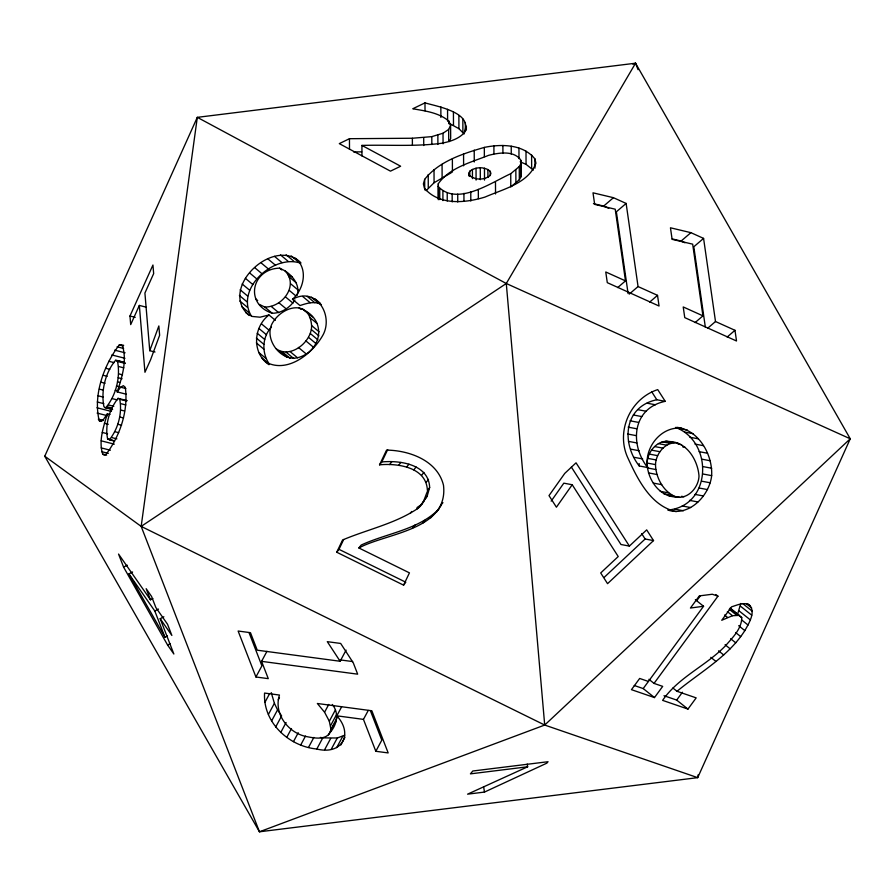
<?xml version="1.0" encoding="UTF-8"?>
<svg xmlns="http://www.w3.org/2000/svg" width="895" height="895" viewBox="0 0 895 895"><rect width="100%" height="100%" fill="white"/><g stroke="black" fill="none" stroke-linecap="round" stroke-linejoin="round"><path stroke-width="1.34" d="M126.396 394.247L117.211 391.92L120.612 387.199L123.353 385.667L125.289 387.322C128.511 410.704 119.997 436.268 105.767 454.694L104.044 455.096L102.712 454.101C98.394 440.866 103.607 426.546 107.378 413.77L110.007 414.43M676.81 427.318C699.04 430.014 712.711 454.805 711.67 475.637C709.411 495.696 689.184 516.986 667.86 510.06C711.928 506.178 713.729 441.638 675.546 427.407M268.992 364.69C251.763 353.38 253.162 327.033 268.97 314.973L275.38 320.32M261.933 357.978L269.429 364.22C261.564 353.212 261.966 337.057 271.453 327.145M730.186 608.007L741.765 617.639C741.664 628.816 732.692 637.52 725.767 645.463C706.39 665.712 678.544 677.056 662.613 700.371L687.964 709.086L696.176 697.876L677 691.287L672.895 688.02M521.035 163.461L519.268 166.582L510.743 173.708L510.788 186.921L519.324 179.794L521.08 176.673L521.147 160.619C514.356 150.069 498.985 152.732 488.603 155.338C471.206 162.342 449.614 167.589 438.337 183.654L438.27 199.708M521.08 176.673L521.147 160.619M341.588 706.905L336.811 715.821C353.917 734.415 341.51 755.38 316.808 749.014C288.805 746.374 262.873 722.399 264.562 693.066L279.453 695.046C273.367 713.628 288.425 733.251 306.761 736.641C314.346 738.051 325.478 740.456 330.21 732.401C337.113 724.357 339.317 713.125 332.325 704.466M276.354 348.905C290.797 359.029 312.098 341.577 311.594 325.556C309.636 299.322 283.279 305.519 272.885 322.278C263.007 337.639 279.967 361.614 297.487 357.765C320.477 351.992 327.335 322.659 305.038 310.677M107.378 413.77L103.484 419.453L100.419 421.254L99.222 420.695C92.99 395.008 103.686 365.518 119.236 344.955L123.689 345.28M111.483 409.104L111.349 411.409L96.928 407.762M681.61 428.224C661.136 425.975 643.807 447.936 647.644 467.548L639.243 465.971C621.096 442.913 623.737 406.621 656.818 399.752L665.231 401.329L657.724 389.616C630.651 398.476 616.062 430.361 627.272 456.607C637.251 478.489 650.508 506.19 676.262 511.638M647.644 467.548C629.498 444.479 632.138 408.198 665.231 401.329M104.737 407.538L105.823 407.639C116.048 395.467 120.568 377.198 117.547 361.468L115.6 360.282C105.341 372.432 100.866 390.746 103.876 406.487L104.737 407.538L112.613 409.53M737.681 613.97L740.758 603.487M677 691.287C700.259 672.089 728.25 656.684 744.83 630.606C748.914 623.267 757.092 610.67 748.03 603.968M449.2 141.623L450.666 138.535L450.61 125.322L448.876 121.138C438.897 112.613 425.248 110.969 412.785 108.765L424.991 102.869C437.163 106.505 474.216 112.58 463.946 133.109C458.117 139.24 449.659 141.678 441.604 143.278C415.213 146.724 388.464 144.666 361.927 145.415L361.972 155.976M647.096 463.039C647.376 451.852 657.512 439.333 669.494 441.548C686.924 441.873 697.887 460.388 699.006 476.073C698.648 487.294 688.143 499.421 676.228 496.96C658.921 496.826 647.387 478.926 647.096 463.039L655.498 464.617C655.8 477.74 663.553 492.239 676.228 496.96M655.498 464.617C655.789 453.429 665.914 440.911 677.895 443.126M249.19 315.521C217.664 288.783 273.557 235.821 300.787 262.649M251.294 315.913C234.926 288.604 274.015 253.699 300.787 263.275M698.078 774.891L697.697 777.654L544.708 725.051L141.164 526.394L197.303 117.346L635.551 63.209L850.25 438.785L697.697 777.654L259.449 831.791L44.75 456.215L197.303 117.346L506.29 283.502L850.25 438.785L544.708 725.051L259.449 831.791L141.164 526.394L44.75 456.215M109.268 439.982C118.084 428.996 122.447 413.244 119.717 399.271L118.05 398.342C109.302 409.339 104.849 425.002 107.613 438.953L114.515 441.302M259.427 304.445L264.685 306.996C282.171 307.712 299.355 285.304 284.89 270.782L279.62 268.142C251.64 268.824 244.1 303.964 272.181 313.239C281.332 313.328 290.137 307.544 294.925 299.959M297.14 295.417C300.362 285.36 292.933 275.973 284.89 270.782M330.21 732.401L330.926 729.302L336.9 718.159M424.678 179.336L423.391 183.889L424.409 188.174C438.964 205.649 465.534 203.109 485.135 197.023C503.068 189.147 528.442 183.419 535.937 163.214L534.919 158.918C523.15 144.151 501.368 143.86 484.329 147.406C462.905 153.66 438.986 161.212 424.678 179.336L424.711 189.897M405.088 583.204L403.578 585.14L336.733 552.226L342.595 539.965C367.241 529.516 394.449 523.899 417.003 508.986C424.924 504.075 424.789 494.241 429.645 487.495C428.839 464.348 400.031 460.187 381.807 461.943L379.547 464.829C397.76 463.084 426.579 467.246 427.385 490.393M421.567 504.422L427.161 496.21L429.645 487.495M117.211 391.92C122 377.366 127.157 361.043 122.492 345.828L121.071 344.62M403.578 585.14L409.44 572.867L358.884 547.975C386.137 533.028 448.753 530.276 443.495 485.291C437.565 460.589 409.462 450.386 386.573 450.107L379.547 464.829M155.003 352.026L149.756 350.706L158.851 325.948L159.634 335.245L150.584 359.779L144.956 372.275L139.34 305.419L145.896 307.086M139.34 305.419L130.704 324.605L129.976 316.013L152.944 265.021L153.66 273.613L144.912 293.045L149.756 350.706M468.801 173.294L469.785 171.202C475.446 166.772 484.754 166.392 490.236 171.314L490.919 173.518L489.99 175.7C484.318 180.264 474.976 180.231 469.472 175.398L468.801 173.294L468.812 175.935M448.708 141.332L448.663 129.439L450.61 125.322M336.733 552.226L338.992 549.34L343.68 539.517M381.807 461.943L387.669 449.67M346.096 650.117L340.122 661.26L257.257 650.195L250.466 632.675L238.126 631.031L255.925 676.989L268.276 678.645L261.575 661.349L266.956 651.325M255.925 676.989L261.899 665.858L249.045 632.664M264.886 702.441L269.663 693.524M268.422 714.423L274.396 703.28L271.252 692.629M278.278 699.767L279.464 697.541M271.565 721.023L277.539 709.88L274.396 703.28M275.66 727.064L281.634 715.922L277.539 709.88M280.717 732.546L286.087 722.522M286.713 737.458L291.49 728.552M293.459 741.664L298.236 732.748M300.72 744.987L305.497 736.07M330.926 729.302L329.326 721.225L324.572 712.23L328.756 704.432M308.506 747.437L313.876 737.413M329.326 721.225L335.301 710.082M316.808 749.014L322.782 737.872L337.281 738.006L344.732 735.187M330.624 725.576L336.598 714.434M328.487 734.896L333.869 724.86M324.684 749.618L330.658 738.476M331.307 749.149L337.281 738.006M336.688 747.627L342.662 736.484M340.816 745.032L345 737.223M324.572 712.23L317.367 703.492L371.839 710.764L388.173 752.93L375.822 751.285L363.459 719.379L368.248 710.462M375.822 751.285L381.796 740.143L370.429 710.787M141.164 526.394L506.29 283.502L635.551 63.209L638.057 69.698M436.547 512.063L440.866 505.899M334.461 723.753L336.184 721.258M551.175 501.122L563.816 483.166L572.218 484.743L618.221 556.545L600.702 572.957L607.548 583.663L653.529 540.58L646.682 529.885L629.386 546.084L620.973 544.507L571.39 467.112M572.218 484.743L556.421 507.196L549.004 495.617L564.767 473.388L576.044 462.827L629.386 546.084M696.825 600.59L700.103 596.126M634.253 685.492L643.203 688.568L703.559 606.262L695.359 599.706M648.909 679.294L654.032 683.4L717.947 596.182L715.888 594.548M648.45 681.475L639.668 678.455L631.456 689.665L654.48 697.574L662.692 686.375L654.032 683.4M664 695.717L676.676 700.08L682.426 692.238M426.143 190.624L434.075 182.748L451.281 172.724M389.594 464.572L391.853 461.675M398.622 465.31L400.882 462.413M406.677 467.067L408.937 464.181M413.826 469.853L416.097 466.966M358.884 547.975L361.144 545.089C386.651 533.174 418.245 529.929 438.807 509.165M421.646 475.29L423.906 472.392M426.233 482.293L428.492 479.396M410.223 513.417L411.722 511.481M417.003 508.986L423.827 501.536M424.901 499.108L427.161 496.21M412.83 527.837L415.09 524.94M422.999 522.948L425.259 520.051M430.775 517.78L433.035 514.882M440.676 505.53L442.935 502.643M321.35 304.58C314.615 300.776 306.772 303.315 299.993 305.553L292.508 299.31C303.92 289.163 308.451 268.858 295.439 258.196M604.147 577.398L645.127 539.003L653.529 540.58M593.452 203.635L603.666 206.074L613.444 197.694L626.131 203.433L638.057 286.557L657.523 295.35L659.056 306.023L607.291 282.663L605.758 271.979L625.493 280.885L617.673 287.586M626.131 203.433L616.364 211.802L628.089 293.571M672.19 238.909L681.129 241.046L690.895 232.666L703.582 238.394L715.508 321.529L734.985 330.311L736.518 340.995L684.753 317.624L683.221 306.951L702.944 315.857L695.124 322.558M629.263 294.097L638.057 286.557M703.582 238.394L693.815 246.774L705.349 327.178M649.714 302.051L657.523 295.35M707.688 328.23L715.508 321.529M727.165 337.023L734.985 330.311M361.927 145.415L400.647 166.224L390.466 171.146L339.283 143.625L349.453 138.703L412.371 138.244L431.804 136.633L443.025 133.221L448.663 129.439M417.003 507.566L419.263 506.089M438.214 186.496C457.188 206.745 492.06 182.065 510.743 173.708M163.863 616.778L160.183 618.713L173.865 654.021L167.6 645.049L123.599 567.117L127.28 565.181M167.432 635.987L164.982 637.274L128.925 573.919L132.605 571.983M123.599 567.117L118.543 554.061L150.461 599.795L152.922 598.509M128.925 573.919L154.801 611.005L158.482 609.07M167.6 645.049L170.05 643.751M739.427 615.368L732.49 615.715L721.739 620.269L731.595 606.821C737.357 605.098 744.495 601.339 750.077 605.613M527.658 766.791L467.582 794.167L484.475 792.075L546.834 763.155L548.031 761.712L472.795 771.009L470.434 773.862L527.658 766.791L527.222 764.084M632.933 64.183L635.551 63.209M292.508 299.31C315.599 286.277 333.343 314.246 323.386 334.26C313.272 353.133 287.552 374.065 265.781 362.016M268.97 314.973L260.053 317.199L252.256 316.45L245.98 312.836M703.559 606.262L690.448 608.029L699.331 595.891L712.297 594.246L717.947 596.182M353.57 151.904L361.703 151.87M667.815 495.394L680.122 497.407M340.301 659.917L352.652 661.562M261.575 661.349L357.664 674.17L353.301 662.904L340.671 643.449L327.301 641.67L340.122 661.26M336.811 715.821L363.459 719.379M647.063 403.197L655.476 404.775M638.023 409.709L646.425 411.286M633.358 414.989L641.76 416.567M679.048 428.537L687.449 430.115M630.058 420.807L638.471 422.384M684.619 432.072L693.021 433.65M689.922 437.252L698.324 438.83M628.145 427.15L636.546 428.727M694.956 444.077L703.358 445.654M627.608 434.019L636.009 435.596M665.813 441.123L674.215 442.701M677.951 444.009L681.554 444.681M662.121 441.817L670.523 443.394M682.762 446.907L685.156 447.355M658.407 443.629L666.809 445.207M699.14 451.662L707.542 453.239M628.447 441.369L636.848 442.935M654.67 446.571L663.083 448.149M701.915 459.191L710.317 460.768M651.504 450.129L659.906 451.706M630.662 449.145L639.075 450.711M649.177 454.067L657.59 455.644M703.291 466.653L711.693 468.23M647.712 458.363L656.113 459.94M634.264 457.345L642.666 458.922M703.269 474.059L711.67 475.637M647.342 467.94L655.744 469.517M701.87 481.23L710.272 482.808M648.461 472.907L656.863 474.484M699.107 488.01L707.509 489.587M653.328 483.087L661.729 484.665M694.979 494.387L703.38 495.964M660.253 491.321L668.666 492.899M681.531 496.311L683.937 496.77M663.956 493.872L672.369 495.45M689.497 500.361L697.899 501.938M682.247 505.966L690.66 507.543M675.043 509.199L683.444 510.776M320.41 737.424L322.782 737.872M613.444 197.694L593.005 192.817L594.66 204.384L615.212 209.195L625.493 280.885M690.895 232.666L670.456 227.789L672.111 239.345L692.663 244.156L702.944 315.857M129.976 316.013L135.223 317.345M119.236 344.955L123.174 345.951M117.066 346.801L123.622 348.457M114.605 350.146L125.099 352.798M111.853 354.968L124.976 358.28M116.686 360.394L124.55 362.385M115.6 360.282L124.785 362.609M117.547 361.468L125.412 363.459M108.821 361.278L114.068 362.609M118.587 366.514L123.834 367.845M105.845 368.315L109.783 369.311M118.599 373.83L122.525 374.826M118.162 377.757L122.1 378.753M103.283 375.296L107.21 376.292M117.446 381.852L120.064 382.512M101.113 382.243L105.051 383.239M116.451 386.036L119.08 386.696M120.612 387.199L125.859 388.531M115.209 390.209L117.827 390.88M99.356 389.135L103.294 390.13M118.05 398.342L127.235 400.658M119.717 399.271L126.273 400.926M111.953 398.566L117.2 399.897M98.047 395.78L103.294 397.111M120.612 403.623L125.859 404.954M97.242 401.989L103.798 403.656M108.552 404.987L113.799 406.308M120.624 410.022L124.55 411.006M107.109 406.777L112.356 408.109M105.823 407.639L112.378 409.295M119.617 416.958L123.555 417.954M97.107 413.087L107.601 415.739M98.271 419.14L103.518 420.471M117.648 424.252L121.575 425.248M99.222 420.695L101.851 421.355M104.379 423.268L108.317 424.264M114.739 431.67L118.677 432.665M102.287 432.453L107.534 433.784M111.651 437.554L116.898 438.874M107.613 438.953L112.859 440.284M101.191 440.832L114.314 444.155M101.191 447.903L110.376 450.23M101.761 451.706L108.317 453.362M102.712 454.101L106.65 455.096M669.494 441.548L671.932 442.589M520.174 161.805L526.059 164.344L533.308 170.117M603.666 206.074L608.745 208.367M681.129 241.046L684.932 242.769M448.775 123.096L458.922 128.69L464.136 133.948M338.992 549.34L405.849 582.242M288.168 274.91L292.385 277.036M312.523 316.919L302.163 308.708M746.508 603.856L751.632 607.951M742.962 603.767L752.192 611.14M740.467 606.183L751.744 615.189M739.057 610.882L750.346 619.899M730.477 608.634L741.765 617.639M729.235 609.294L736.417 615.022M741.888 620.112L748.041 625.034M727.366 611.621L732.49 615.715M738.677 625.694L744.83 630.606M724.536 614.999L727.613 617.46M735.589 632.519L740.713 636.613M730.644 638.739L735.768 642.834M725.073 644.747L730.197 648.841M718.562 650.844L723.686 654.939M710.798 657.333L715.922 661.427M676.676 700.08L687.964 709.086M643.203 688.568L654.48 697.574M291.166 255.869L298.65 262.112M286.12 254.762L293.605 261.016M280.493 254.918L287.977 261.172M274.485 256.362L281.981 262.604M279.62 268.142L281.768 269.921M268.097 259.069L275.582 265.323M288.817 276.6L296.301 282.842M315.107 298.908L320.455 303.371M311.359 297.196L318.844 303.439M307.198 296.379L314.682 302.622M290.573 283.726L298.057 289.969M302.667 296.458L310.151 302.7M261.318 263.063L268.813 269.317M289.432 290.539L295.842 295.898M254.93 267.84L262.414 274.083M298.874 307.611L301.011 309.401M285.46 296.883L292.945 303.136M309.525 317.233L317.009 323.475M249.604 272.919L257.089 279.162M311.594 325.556L319.09 331.799M311.393 329.595L318.889 335.849M278.703 302.611L286.187 308.853M245.353 278.3L252.837 284.543M310.364 333.555L317.848 339.809M308.54 337.37L316.024 343.613M271.163 306.392L278.658 312.635M242.165 283.995L249.66 290.248M255.545 298.74L257.682 300.519M305.933 340.95L313.418 347.193M264.685 306.996L272.181 313.239M240.151 289.801L247.647 296.044M239.39 295.473L246.875 301.727M298.404 347.428L305.9 353.682M239.882 301.044L247.378 307.287M241.628 306.504L249.123 312.747M261.474 323.867L268.959 330.11M290.002 351.522L297.487 357.765M258.946 328.499L266.43 334.741M286.154 352.216L293.638 358.459M282.529 352.003L290.014 358.246M279.24 350.896L286.724 357.139M257.223 333.242L264.707 339.496M256.339 338.064L263.835 344.306M256.328 342.886L263.812 349.139M258.868 352.574L266.352 358.817M160.183 618.713L171.862 635.45L167.522 624.24L155.842 607.504L151.546 596.406L146.165 588.697L150.461 599.795M282.339 352.943L283.838 355.147M651.571 391.551L656.818 399.752M641.704 533.655L645.127 539.003M154.801 611.005L164.982 637.274M483.602 786.649L484.475 792.075M506.29 283.502L544.708 725.051M639.131 463.52L639.243 465.971M534.919 158.918L534.953 168.17M531.608 154.891L531.652 168.103M526.003 151.132L526.059 164.344M519.268 166.582L519.324 179.794M518.943 148.089L518.988 158.65M515.844 169.994L515.9 183.206M511.235 146.187L511.269 154.119M502.889 145.438L502.923 153.369M495.483 182.088L495.539 193.98M493.906 145.851L493.939 153.783M490.236 171.314L490.247 175.275M487.898 169.446L487.932 177.378M484.329 147.406L484.363 156.659M484.464 168.215L484.519 180.108M480.279 167.801L480.324 179.694M478.322 189.393L478.355 198.634M476.039 168.193L476.084 180.085M474.216 150.103L474.26 161.995M472.426 169.379L472.459 178.631M470.77 191.787L470.815 201.039M469.785 171.202L469.808 176.483M466.351 126.173L466.373 130.144M465.333 122.514L465.378 131.766M463.923 193.342L463.957 201.274M463.565 153.929L463.61 165.821M462.849 118.945L462.894 132.158M458.878 115.477L458.922 128.69M457.725 194.081L457.759 202.013M453.429 112.11L453.485 125.322M452.378 158.907L452.422 172.12M452.154 193.991L452.188 201.912M448.876 121.138L448.887 123.778M447.556 109.324L447.601 121.217M447.209 193.074L447.243 200.995M443.025 133.221L443.07 143.793M442.891 191.329L442.924 200.581M442.074 164.322L442.119 177.534M440.855 106.874L440.888 117.435M439.736 189.046L439.769 199.619M438.337 183.654L438.393 196.866M437.856 135.212L437.901 144.464M434.019 169.535L434.075 182.748M431.804 136.633L431.837 144.554M428.224 174.536L428.269 187.749M424.991 102.869L425.024 110.79M423.704 137.595L423.738 145.527M412.371 138.244L412.394 144.856M349.453 138.703L349.497 149.275"/></g></svg>
